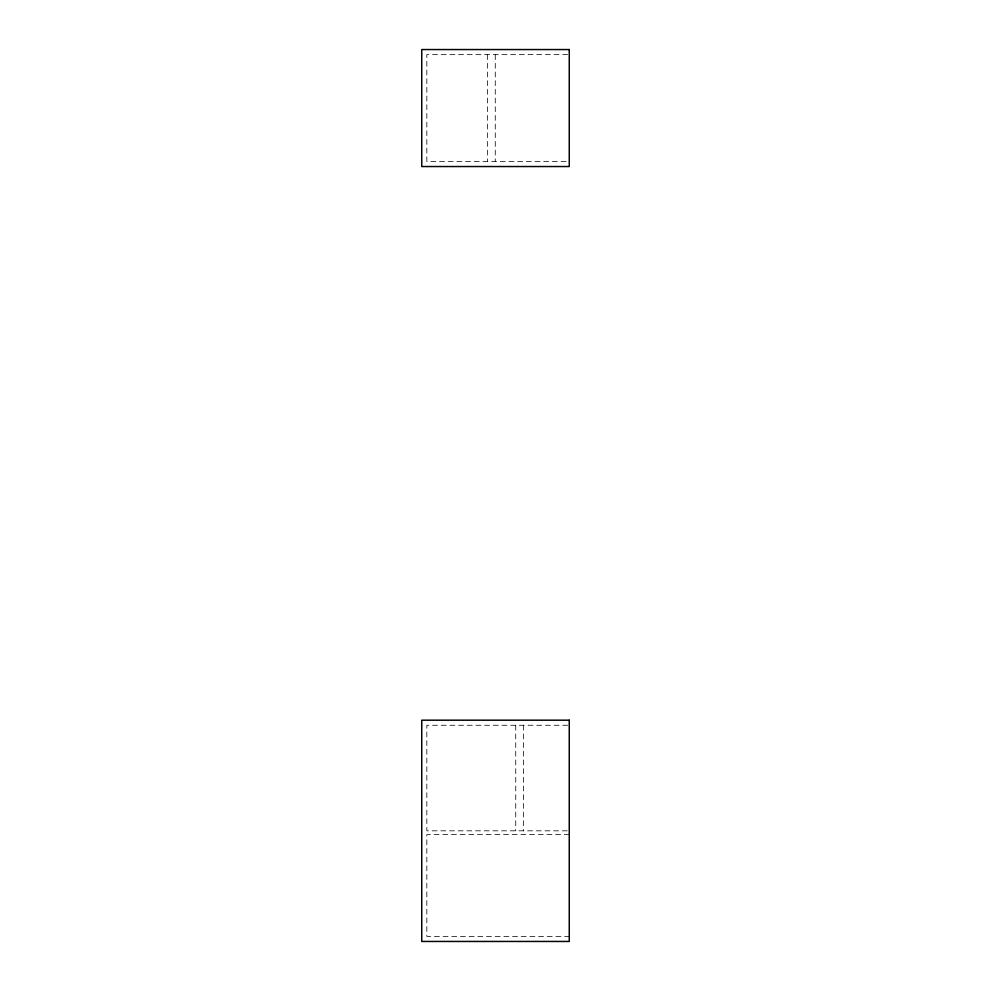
<?xml version="1.0" encoding="UTF-8"?>
<svg xmlns="http://www.w3.org/2000/svg" width="991" height="991" viewBox="0 0 991 991"><rect width="100%" height="100%" fill="white"/><g stroke="black" fill="none" stroke-linecap="round" stroke-linejoin="round"><path stroke-width="0.74" stroke-dasharray="4.96 3.72" d="M567.707 54.641L426.836 54.641L426.836 161.459L567.707 161.459M567.707 725.263L426.836 725.263L426.836 830.817L569.255 830.817M569.255 834.633L426.836 834.633L426.836 936.359L569.255 936.359M523.372 725.263L523.372 830.817M515.741 725.263L515.741 830.817M495.265 54.641L495.265 161.459M487.634 54.641L487.634 161.459"/><path stroke-width="1.49" d="M569.255 49.55L421.745 49.55L421.745 166.538L569.255 166.538L569.255 49.55M569.255 720.184L421.745 720.184L421.745 941.45L569.255 941.45L569.255 720.184"/></g></svg>
